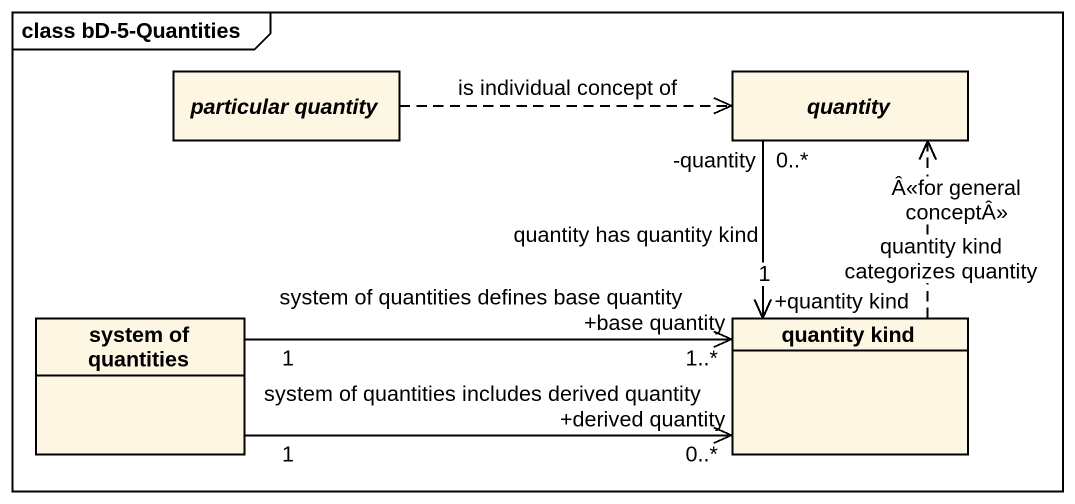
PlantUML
@startuml
mainframe class bD-5-Quantities
hide circle
hide empty members
abstract class "particular quantity" as particular_quantity
abstract class quantity
class "system of quantities" as system_of_quantities
class "quantity kind" as quantity_kind
particular_quantity .right.> quantity : is individual concept of
quantity "0..*\n-quantity" --> "1\n+quantity kind" quantity_kind : quantity has quantity kind
system_of_quantities "1" -right-> "1..*\n+base quantity" quantity_kind : system of quantities defines base quantity
system_of_quantities "1" -right-> "+derived quantity\n0..*" quantity_kind : system of quantities includes derived quantity
quantity_kind .up.> quantity : Â<<for general conceptÂ>>\nquantity kind categorizes quantity
@enduml
